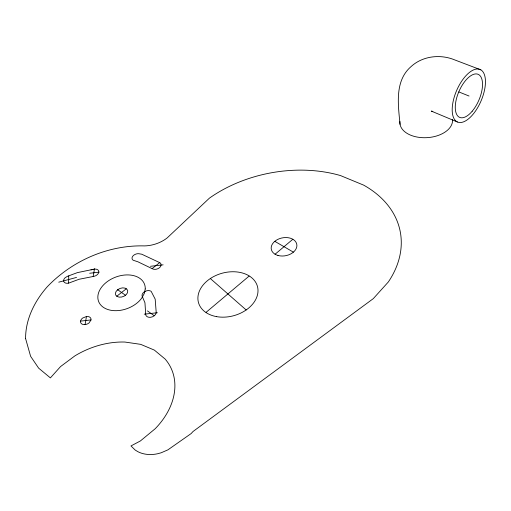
<?xml version="1.0" encoding="UTF-8"?>
<svg xmlns="http://www.w3.org/2000/svg" width="511" height="511" viewBox="0 0 511 511"><rect width="100%" height="100%" fill="white"/><g stroke="black" fill="none" stroke-linecap="round" stroke-linejoin="round"><path stroke-width="0.77" d="M68.736 275.934L68.589 283.151A5.263 3.443 -22 0 1 63.964 281.874A5.263 3.443 -22 0 1 65.153 277.716L67.433 276.323L77.429 272.612L93.622 269.259A5.212 3.443 -20.8 0 1 98.827 271.635L98.259 273.557A5.212 3.443 -20.8 0 1 93.992 276.33L78.981 279.293L68.589 283.151M85.088 324.6L86.448 316.501L82.558 318.091A5.506 3.775 -23.1 0 0 81.588 323.827A5.506 3.775 -23.1 0 0 89.003 322.99L91.009 319.95A5.506 3.775 -23.1 0 0 86.448 316.501M93.181 276.489L94.516 268.588M117.543 289.89L117.869 289.596A6.394 4.369 -20.5 0 1 127.712 290.797A6.394 4.369 -20.5 0 1 119.191 297.14A6.394 4.369 -20.5 0 1 117.83 289.622M206.099 312.317L249.081 276.119M275.071 254.235L292.854 239.257M116.77 296.233L126.319 288.76M152.137 268.569L159.707 262.641L160.333 263.056A5.174 3.507 -18.1 0 1 159.208 267.936A5.174 3.507 -18.1 0 1 152.559 268.85L137.913 261.798L133.211 260.252A5.123 3.417 -18.6 0 1 132.311 256.956L132.905 256.037A5.123 3.417 -18.6 0 1 138.647 253.692L141.758 254.216L159.707 262.641M58.739 282.174L76.548 277.422M90.996 269.872L93.622 269.259M89.687 273.251L99.217 272.159M163.124 264.839L150.464 266.288M80.54 321.112L91.009 319.95M144.249 314.169L157.382 312.738M432.791 111.385L431.31 111.098L457.383 121.982M480.832 69.847A28.603 13.28 -66.7 0 0 452.855 102.832A28.603 13.28 -66.7 0 0 472.777 114.611A28.603 13.28 -66.7 0 0 480.832 69.847L454.56 59.844C440.137 53.911 422.437 55.993 410.857 66.775C394.403 81.147 398.229 105.234 400.049 124.339M458.884 91.942L469.053 96.03M274.777 241.326L293.397 252.153M117.702 289.743L125.482 295.269M147.449 310.905L153.964 315.53M210.34 278.54L246.174 309.96M452.497 119.485A26.361 16.141 -3.6 0 1 426.193 137.695A26.361 16.141 -3.6 0 1 399.941 121.535M25.595 338.569L30.603 356.288L38.644 368.15L50.391 377.897L60.592 366.54L74.893 355.873A72.223 53.24 -26.3 0 1 124.908 342.051L140.672 344.35L154.36 350.099L165.11 359.035A72.223 53.24 -26.3 0 1 155.178 428.742L140.359 440.98L130.976 445.931L135.153 450.019L137.74 451.622A29.772 23.161 -26 0 0 157.586 453.755L161.125 452.797L167.908 449.852L191.133 433.571L193.024 431.508L373.286 298.641L388.347 281.951A117.402 82.271 -11 0 0 363.66 185.135L340.505 175.573A117.402 82.271 -11 0 0 209.446 198.127L167.193 237.902A26.336 17.157 -17.1 0 1 144.556 245.906C108.275 244.871 72.236 260.636 47.261 286.773C34.639 301.043 25.473 319.298 25.595 338.569M145.239 288.964L144.217 293.633L141.624 298.264A24.522 16.761 -20.5 0 1 102.852 306.964A24.522 16.761 -20.5 0 1 114.234 277.677A24.522 16.761 -20.5 0 1 145.239 288.964M145.015 291.442L143.885 292.177A5.34 3.705 -19.5 0 0 142.122 296.067L144.952 302.793L145.673 313.831A5.449 3.858 -20.1 0 0 149.167 317.312L150.528 317.299A5.449 3.858 -20.1 0 0 156.142 311.64L155.184 299.133L151.167 291.353A5.34 3.705 -19.5 0 0 146.299 290.919L145.015 291.442M216.638 316.641A30.577 22.018 -15.3 0 0 257.723 287.61A30.577 22.018 -15.3 0 0 209.484 279.127A30.577 22.018 -15.3 0 0 216.638 316.641M277.958 255.455A12.992 9.07 -11 0 0 296.897 245.235A12.992 9.07 -11 0 0 277.237 239.678A12.992 9.07 -11 0 0 277.958 255.455M472.196 111.226A23.442 10.878 -66.7 0 0 478.698 74.593A23.442 10.878 -66.7 0 0 455.799 101.734A23.442 10.878 -66.7 0 0 472.196 111.226"/></g></svg>
